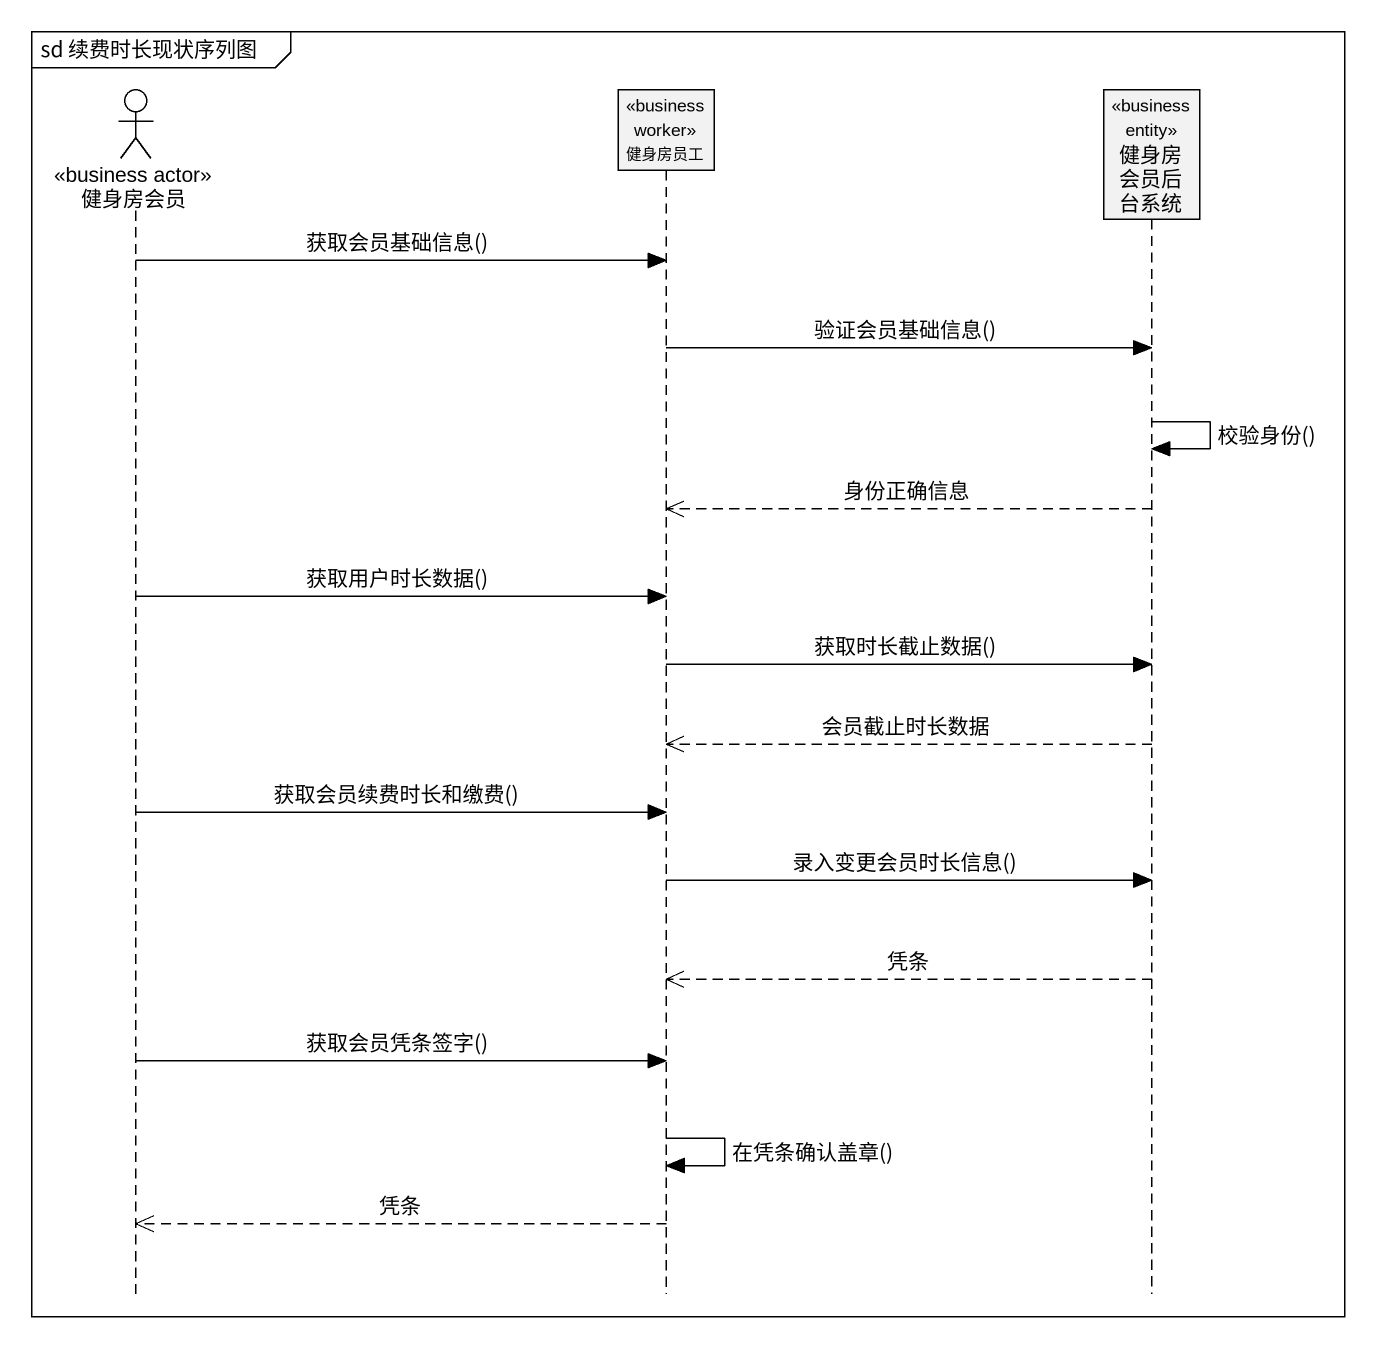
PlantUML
@startuml
mainframe sd 续费时长现状序列图
hide footbox
actor 健身房会员 <<business actor>>
participant 健身房员工 <<business worker>>
participant 健身房会员后台系统 <<business entity>>

健身房会员 -> 健身房员工 : 获取会员基础信息()
健身房员工 -> 健身房会员后台系统 : 验证会员基础信息()
健身房会员后台系统 -> 健身房会员后台系统 : 校验身份()
健身房会员后台系统 -->> 健身房员工 : 身份正确信息
健身房会员 -> 健身房员工 : 获取用户时长数据()
健身房员工 -> 健身房会员后台系统 : 获取时长截止数据()
健身房会员后台系统 -->> 健身房员工 : 会员截止时长数据
健身房会员 -> 健身房员工 : 获取会员续费时长和缴费()
健身房员工 -> 健身房会员后台系统 : 录入变更会员时长信息()
健身房会员后台系统 -->> 健身房员工 : 凭条
健身房会员 -> 健身房员工 : 获取会员凭条签字()
健身房员工 -> 健身房员工 : 在凭条确认盖章()
健身房员工 -->> 健身房会员 : 凭条
@enduml
